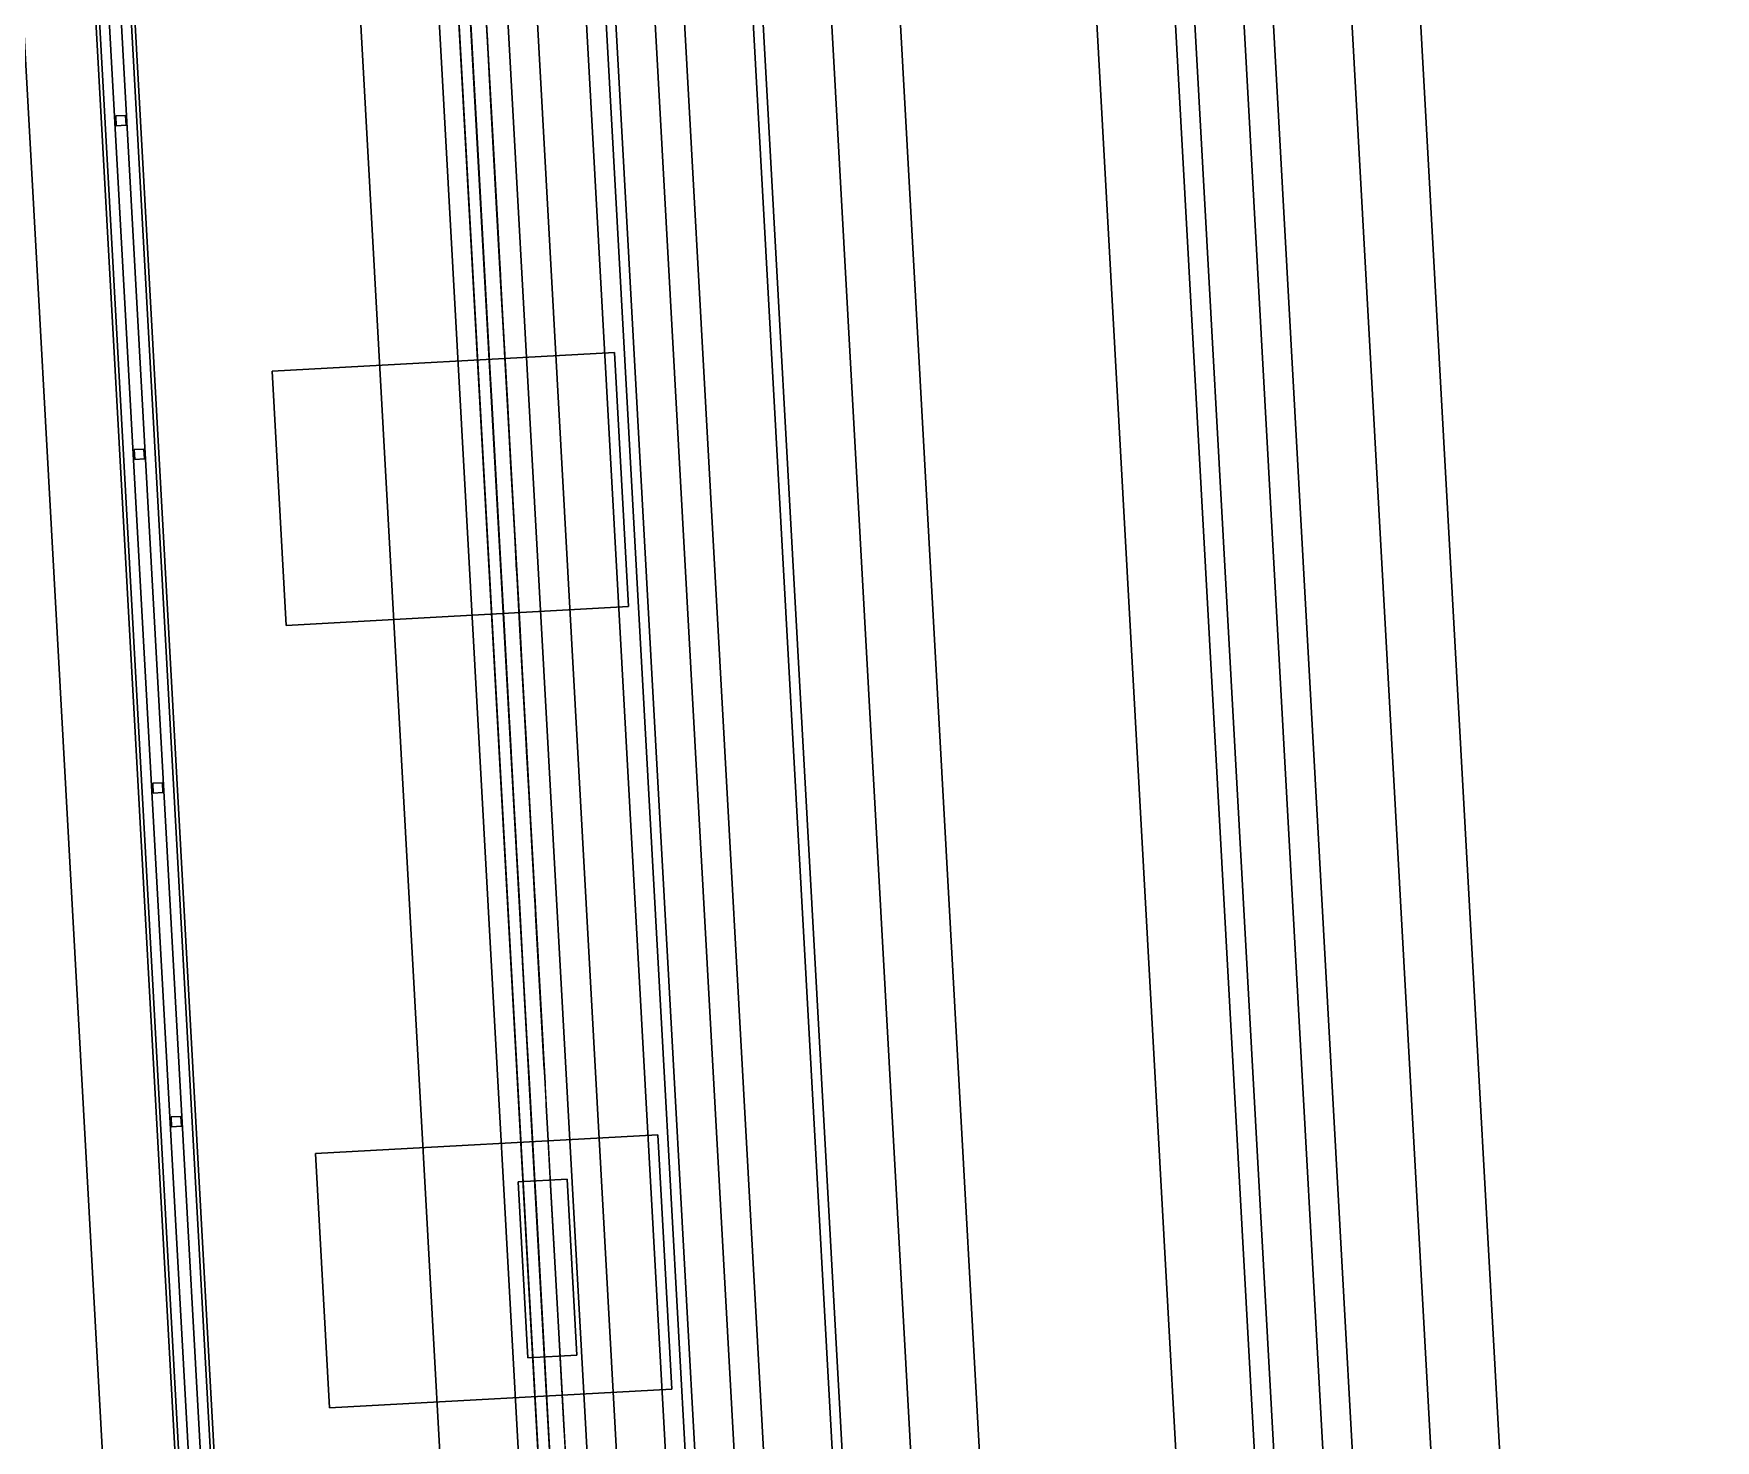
# Model space of a CAD drawing. Header units: millimetres. Extents: x -2005 to 6910, y -1718 to 7197.
# Drawn here: x 5193 to 6910, y 2744 to 4181 of the extents above; entities that cross this region are included whole.
import ezdxf

# ---------------------------------------------------------------- set-up
doc = ezdxf.new("R2010")
doc.units = ezdxf.units.MM
for name, color, linetype in [('cornice_coping', 7, 'Continuous'), ('cornice_lower', 7, 'Continuous'), ('cornice_middle', 7, 'Continuous'), ('facade_pilasters', 7, 'Continuous'), ('lower_arch_E', 7, 'Continuous'), ('lower_arch_E_arch', 7, 'Continuous'), ('lower_arch_E_jamb', 7, 'Continuous'), ('main_arch_E', 7, 'Continuous'), ('main_arch_E_arch', 7, 'Continuous'), ('main_arch_E_jamb', 7, 'Continuous'), ('masonry_wall_returns', 7, 'Continuous'), ('roof_cable_tray', 7, 'Continuous'), ('roof_guard', 7, 'Continuous'), ('roof_guard_mesh', 7, 'Continuous'), ('roof_parapet', 7, 'Continuous'), ('tank_level_arch_E', 7, 'Continuous'), ('tank_level_arch_E_arch', 7, 'Continuous'), ('tank_level_arch_E_jamb', 7, 'Continuous'), ('tower_wall_E', 7, 'Continuous'), ('upper_arch_E', 7, 'Continuous'), ('upper_arch_E_arch', 7, 'Continuous'), ('upper_arch_E_jamb', 7, 'Continuous'), ('upper_corbels', 7, 'Continuous')]:
    doc.layers.add(name, color=color, linetype=linetype)

msp = doc.modelspace()

# ---------------------------------------------------------------- linework, layer by layer
at = {"layer": 'cornice_coping'}
for points in [[(6729.8, -1260.4, 600), (6262.8, 7186.7, 600), (6442.5, 7196.7, 600), (6909.6, -1250.4, 600)], [(6729.8, -1260.4, 710), (6909.6, -1250.4, 710), (6442.5, 7196.7, 710), (6262.8, 7186.7, 710)], [(6909.6, -1250.4, 600), (6442.5, 7196.7, 600), (6442.5, 7196.7, 710), (6909.6, -1250.4, 710)], [(6262.8, 7186.7, 600), (6729.8, -1260.4, 600), (6729.8, -1260.4, 710), (6262.8, 7186.7, 710)], [(6097.6, -694.4, 5500), (5696.8, 6554.5, 5500), (5876.6, 6564.4, 5500), (6277.4, -684.5, 5500)], [(6097.6, -694.4, 5610), (6277.4, -684.5, 5610), (5876.6, 6564.4, 5610), (5696.8, 6554.5, 5610)], [(6277.4, -684.5, 5500), (5876.6, 6564.4, 5500), (5876.6, 6564.4, 5610), (6277.4, -684.5, 5610)], [(5696.8, 6554.5, 5500), (6097.6, -694.4, 5500), (6097.6, -694.4, 5610), (5696.8, 6554.5, 5610)], [(5939.6, -552.9, 10500), (5555.3, 6396.5, 10500), (5735.1, 6406.4, 10500), (6119.3, -543, 10500)], [(5939.6, -552.9, 10610), (6119.3, -543, 10610), (5735.1, 6406.4, 10610), (5555.3, 6396.5, 10610)], [(5939.6, -552.9, 16500), (5555.3, 6396.5, 16500), (5735.1, 6406.4, 16500), (6119.3, -543, 16500)], [(5939.6, -552.9, 16610), (6119.3, -543, 16610), (5735.1, 6406.4, 16610), (5555.3, 6396.5, 16610)], [(5939.6, -552.9, 20100), (5555.3, 6396.5, 20100), (5735.1, 6406.4, 20100), (6119.3, -543, 20100)], [(5939.6, -552.9, 20210), (6119.3, -543, 20210), (5735.1, 6406.4, 20210), (5555.3, 6396.5, 20210)], [(5939.6, -552.9, 24800), (5555.3, 6396.5, 24800), (5735.1, 6406.4, 24800), (6119.3, -543, 24800)], [(5939.6, -552.9, 24910), (6119.3, -543, 24910), (5735.1, 6406.4, 24910), (5555.3, 6396.5, 24910)], [(6119.3, -543, 10500), (5735.1, 6406.4, 10500), (5735.1, 6406.4, 10610), (6119.3, -543, 10610)], [(6119.3, -543, 16500), (5735.1, 6406.4, 16500), (5735.1, 6406.4, 16610), (6119.3, -543, 16610)], [(6119.3, -543, 20100), (5735.1, 6406.4, 20100), (5735.1, 6406.4, 20210), (6119.3, -543, 20210)], [(6119.3, -543, 24800), (5735.1, 6406.4, 24800), (5735.1, 6406.4, 24910), (6119.3, -543, 24910)], [(5555.3, 6396.5, 10500), (5939.6, -552.9, 10500), (5939.6, -552.9, 10610), (5555.3, 6396.5, 10610)], [(5555.3, 6396.5, 16500), (5939.6, -552.9, 16500), (5939.6, -552.9, 16610), (5555.3, 6396.5, 16610)], [(5555.3, 6396.5, 20100), (5939.6, -552.9, 20100), (5939.6, -552.9, 20210), (5555.3, 6396.5, 20210)], [(5555.3, 6396.5, 24800), (5939.6, -552.9, 24800), (5939.6, -552.9, 24910), (5555.3, 6396.5, 24910)]]:
    msp.add_3dface(points, dxfattribs=at)
at = {"layer": 'cornice_lower'}
for points in [[(6571.8, -1118.9, 300), (6121.3, 7028.7, 300), (6301, 7038.6, 300), (6751.5, -1109, 300)], [(6571.8, -1118.9, 440), (6751.5, -1109, 440), (6301, 7038.6, 440), (6121.3, 7028.7, 440)], [(6751.5, -1109, 300), (6301, 7038.6, 300), (6301, 7038.6, 440), (6751.5, -1109, 440)], [(6121.3, 7028.7, 300), (6571.8, -1118.9, 300), (6571.8, -1118.9, 440), (6121.3, 7028.7, 440)], [(5939.6, -552.9, 5200), (5555.3, 6396.5, 5200), (5735.1, 6406.4, 5200), (6119.3, -543, 5200)], [(5939.6, -552.9, 5340), (6119.3, -543, 5340), (5735.1, 6406.4, 5340), (5555.3, 6396.5, 5340)], [(6119.3, -543, 5200), (5735.1, 6406.4, 5200), (5735.1, 6406.4, 5340), (6119.3, -543, 5340)], [(5555.3, 6396.5, 5200), (5939.6, -552.9, 5200), (5939.6, -552.9, 5340), (5555.3, 6396.5, 5340)], [(5781.5, -411.4, 10200), (5413.9, 6238.4, 10200), (5593.6, 6248.3, 10200), (5961.3, -401.5, 10200)], [(5781.5, -411.4, 10340), (5961.3, -401.5, 10340), (5593.6, 6248.3, 10340), (5413.9, 6238.4, 10340)], [(5781.5, -411.4, 16200), (5413.9, 6238.4, 16200), (5593.6, 6248.3, 16200), (5961.3, -401.5, 16200)], [(5781.5, -411.4, 16340), (5961.3, -401.5, 16340), (5593.6, 6248.3, 16340), (5413.9, 6238.4, 16340)], [(5781.5, -411.4, 19800), (5413.9, 6238.4, 19800), (5593.6, 6248.3, 19800), (5961.3, -401.5, 19800)], [(5781.5, -411.4, 19940), (5961.3, -401.5, 19940), (5593.6, 6248.3, 19940), (5413.9, 6238.4, 19940)], [(5781.5, -411.4, 24500), (5413.9, 6238.4, 24500), (5593.6, 6248.3, 24500), (5961.3, -401.5, 24500)], [(5781.5, -411.4, 24640), (5961.3, -401.5, 24640), (5593.6, 6248.3, 24640), (5413.9, 6238.4, 24640)], [(5961.3, -401.5, 10200), (5593.6, 6248.3, 10200), (5593.6, 6248.3, 10340), (5961.3, -401.5, 10340)], [(5961.3, -401.5, 16200), (5593.6, 6248.3, 16200), (5593.6, 6248.3, 16340), (5961.3, -401.5, 16340)], [(5961.3, -401.5, 19800), (5593.6, 6248.3, 19800), (5593.6, 6248.3, 19940), (5961.3, -401.5, 19940)], [(5961.3, -401.5, 24500), (5593.6, 6248.3, 24500), (5593.6, 6248.3, 24640), (5961.3, -401.5, 24640)], [(5413.9, 6238.4, 10200), (5781.5, -411.4, 10200), (5781.5, -411.4, 10340), (5413.9, 6238.4, 10340)], [(5413.9, 6238.4, 16200), (5781.5, -411.4, 16200), (5781.5, -411.4, 16340), (5413.9, 6238.4, 16340)], [(5413.9, 6238.4, 19800), (5781.5, -411.4, 19800), (5781.5, -411.4, 19940), (5413.9, 6238.4, 19940)], [(5413.9, 6238.4, 24500), (5781.5, -411.4, 24500), (5781.5, -411.4, 24640), (5413.9, 6238.4, 24640)]]:
    msp.add_3dface(points, dxfattribs=at)
at = {"layer": 'cornice_middle'}
for points in [[(6656.1, -1194.4, 440), (6196.8, 7113, 440), (6376.5, 7122.9, 440), (6835.8, -1184.4, 440)], [(6656.1, -1194.4, 600), (6835.8, -1184.4, 600), (6376.5, 7122.9, 600), (6196.8, 7113, 600)], [(6196.8, 7113, 440), (6656.1, -1194.4, 440), (6656.1, -1194.4, 600), (6196.8, 7113, 600)], [(6835.8, -1184.4, 440), (6376.5, 7122.9, 440), (6376.5, 7122.9, 600), (6835.8, -1184.4, 600)], [(6023.9, -628.4, 5340), (5630.8, 6480.7, 5340), (5810.5, 6490.7, 5340), (6203.6, -618.5, 5340)], [(6023.9, -628.4, 5500), (6203.6, -618.5, 5500), (5810.5, 6490.7, 5500), (5630.8, 6480.7, 5500)], [(6203.6, -618.5, 5340), (5810.5, 6490.7, 5340), (5810.5, 6490.7, 5500), (6203.6, -618.5, 5500)], [(5630.8, 6480.7, 5340), (6023.9, -628.4, 5340), (6023.9, -628.4, 5500), (5630.8, 6480.7, 5500)], [(5865.8, -486.9, 10340), (5489.3, 6322.7, 10340), (5669, 6332.6, 10340), (6045.6, -477, 10340)], [(5865.8, -486.9, 10500), (6045.6, -477, 10500), (5669, 6332.6, 10500), (5489.3, 6322.7, 10500)], [(5865.8, -486.9, 16340), (5489.3, 6322.7, 16340), (5669, 6332.6, 16340), (6045.6, -477, 16340)], [(5865.8, -486.9, 16500), (6045.6, -477, 16500), (5669, 6332.6, 16500), (5489.3, 6322.7, 16500)], [(5865.8, -486.9, 19940), (5489.3, 6322.7, 19940), (5669, 6332.6, 19940), (6045.6, -477, 19940)], [(5865.8, -486.9, 20100), (6045.6, -477, 20100), (5669, 6332.6, 20100), (5489.3, 6322.7, 20100)], [(5865.8, -486.9, 24640), (5489.3, 6322.7, 24640), (5669, 6332.6, 24640), (6045.6, -477, 24640)], [(5865.8, -486.9, 24800), (6045.6, -477, 24800), (5669, 6332.6, 24800), (5489.3, 6322.7, 24800)], [(5489.3, 6322.7, 10340), (5865.8, -486.9, 10340), (5865.8, -486.9, 10500), (5489.3, 6322.7, 10500)], [(5489.3, 6322.7, 16340), (5865.8, -486.9, 16340), (5865.8, -486.9, 16500), (5489.3, 6322.7, 16500)], [(5489.3, 6322.7, 19940), (5865.8, -486.9, 19940), (5865.8, -486.9, 20100), (5489.3, 6322.7, 20100)], [(5489.3, 6322.7, 24640), (5865.8, -486.9, 24640), (5865.8, -486.9, 24800), (5489.3, 6322.7, 24800)], [(6045.6, -477, 10340), (5669, 6332.6, 10340), (5669, 6332.6, 10500), (6045.6, -477, 10500)], [(6045.6, -477, 16340), (5669, 6332.6, 16340), (5669, 6332.6, 16500), (6045.6, -477, 16500)], [(6045.6, -477, 19940), (5669, 6332.6, 19940), (5669, 6332.6, 20100), (6045.6, -477, 20100)], [(6045.6, -477, 24640), (5669, 6332.6, 24640), (5669, 6332.6, 24800), (6045.6, -477, 24800)]]:
    msp.add_3dface(points, dxfattribs=at)
at = {"layer": 'facade_pilasters'}
for points in [[(5697.5, 2828.9, 10400), (5687.6, 3008.6, 10400), (5737.5, 3011.3, 10400), (5747.4, 2831.6, 10400)], [(5697.5, 2828.9, 16100), (5747.4, 2831.6, 16100), (5737.5, 3011.3, 16100), (5687.6, 3008.6, 16100)], [(5737.5, 3011.3, 10400), (5687.6, 3008.6, 10400), (5687.6, 3008.6, 16100), (5737.5, 3011.3, 16100)], [(5687.6, 3008.6, 10400), (5697.5, 2828.9, 10400), (5697.5, 2828.9, 16100), (5687.6, 3008.6, 16100)], [(5747.4, 2831.6, 10400), (5737.5, 3011.3, 10400), (5737.5, 3011.3, 16100), (5747.4, 2831.6, 16100)], [(5697.5, 2828.9, 10400), (5747.4, 2831.6, 10400), (5747.4, 2831.6, 16100), (5697.5, 2828.9, 16100)]]:
    msp.add_3dface(points, dxfattribs=at)
at = {"layer": 'lower_arch_E'}
for points in [[(5680.8, 3438.9, 6200), (5633.3, 4297.6, 6200), (5633.3, 4297.6, 9370)], [(5680.8, 3438.9, 6200), (5633.3, 4297.6, 9370), (5633.8, 4289.3, 9453.9)], [(5680.8, 3438.9, 6200), (5633.8, 4289.3, 9453.9), (5635.1, 4264.9, 9534.6)], [(5680.8, 3438.9, 6200), (5635.1, 4264.9, 9534.6), (5637.3, 4225.2, 9608.9)], [(5680.8, 3438.9, 6200), (5637.3, 4225.2, 9608.9), (5640.3, 4171.8, 9674.1)], [(5680.8, 3438.9, 6200), (5640.3, 4171.8, 9674.1), (5643.9, 4106.7, 9727.5)], [(5680.8, 3438.9, 6200), (5643.9, 4106.7, 9727.5), (5648, 4032.5, 9767.3)], [(5680.8, 3438.9, 6200), (5648, 4032.5, 9767.3), (5652.4, 3952, 9791.7)], [(5680.8, 3438.9, 6200), (5652.4, 3952, 9791.7), (5657.1, 3868.2, 9800)], [(5680.8, 3438.9, 6200), (5657.1, 3868.2, 9800), (5661.7, 3784.5, 9791.7)], [(5680.8, 3438.9, 6200), (5661.7, 3784.5, 9791.7), (5666.2, 3703.9, 9767.3)], [(5680.8, 3438.9, 6200), (5666.2, 3703.9, 9767.3), (5670.3, 3629.7, 9727.5)], [(5680.8, 3438.9, 6200), (5670.3, 3629.7, 9727.5), (5673.9, 3564.6, 9674.1)], [(5680.8, 3438.9, 6200), (5673.9, 3564.6, 9674.1), (5676.8, 3511.2, 9608.9)], [(5680.8, 3438.9, 6200), (5676.8, 3511.2, 9608.9), (5679, 3471.5, 9534.6)], [(5680.8, 3438.9, 6200), (5679, 3471.5, 9534.6), (5680.4, 3447.1, 9453.9)], [(5680.8, 3438.9, 6200), (5680.4, 3447.1, 9453.9), (5680.8, 3438.9, 9370)]]:
    msp.add_3dface(points, dxfattribs=at)
at = {"layer": 'lower_arch_E_arch'}
for points in [[(5653.3, 4226.1, 9608.9), (5649, 4305, 9661.7), (5652.6, 4239.8, 9741.2), (5656.3, 4172.7, 9674.1)], [(5656.3, 4172.7, 9674.1), (5652.6, 4239.8, 9741.2), (5656.9, 4160.3, 9806.5), (5659.9, 4107.6, 9727.5)], [(5659.9, 4107.6, 9727.5), (5656.9, 4160.3, 9806.5), (5662, 4069.7, 9855), (5664, 4033.4, 9767.3)], [(5664, 4033.4, 9767.3), (5662, 4069.7, 9855), (5667.4, 3971.4, 9884.9), (5668.4, 3952.9, 9791.7)], [(5668.4, 3952.9, 9791.7), (5667.4, 3971.4, 9884.9), (5673, 3869.1, 9895), (5673, 3869.1, 9800)], [(5673, 3869.1, 9800), (5673, 3869.1, 9895), (5678.7, 3766.8, 9884.9), (5677.7, 3785.3, 9791.7)], [(5677.7, 3785.3, 9791.7), (5678.7, 3766.8, 9884.9), (5684.1, 3668.5, 9855), (5682.1, 3704.8, 9767.3)], [(5682.1, 3704.8, 9767.3), (5684.1, 3668.5, 9855), (5689.2, 3577.9, 9806.5), (5686.2, 3630.6, 9727.5)], [(5686.2, 3630.6, 9727.5), (5689.2, 3577.9, 9806.5), (5693.5, 3498.4, 9741.2), (5689.8, 3565.5, 9674.1)], [(5689.8, 3565.5, 9674.1), (5693.5, 3498.4, 9741.2), (5697.1, 3433.2, 9661.7), (5692.8, 3512.1, 9608.9)], [(5692.8, 3512.1, 9608.9), (5697.1, 3433.2, 9661.7), (5699.8, 3384.8, 9570.9), (5695, 3472.4, 9534.6)], [(5695, 3472.4, 9534.6), (5699.8, 3384.8, 9570.9), (5701.5, 3355, 9472.4), (5696.3, 3448, 9453.9)], [(5696.3, 3448, 9453.9), (5701.5, 3355, 9472.4), (5702, 3344.9, 9370), (5696.8, 3439.8, 9370)]]:
    msp.add_3dface(points, dxfattribs=at)
at = {"layer": 'lower_arch_E_jamb'}
msp.add_3dface([(5702, 3344.9, 6200), (5696.8, 3439.8, 6200), (5696.8, 3439.8, 9370), (5702, 3344.9, 9370)], dxfattribs=at)
at = {"layer": 'main_arch_E'}
for points in [[(5686.1, 3344, 11100), (5628.1, 4392.4, 11100), (5628.1, 4392.4, 15275)], [(5686.1, 3344, 11100), (5628.1, 4392.4, 15275), (5628.6, 4382.3, 15377.4)], [(5686.1, 3344, 11100), (5628.6, 4382.3, 15377.4), (5630.3, 4352.5, 15475.9)], [(5686.1, 3344, 11100), (5630.3, 4352.5, 15475.9), (5633, 4304.1, 15566.7)], [(5686.1, 3344, 11100), (5633, 4304.1, 15566.7), (5636.6, 4238.9, 15646.2)], [(5686.1, 3344, 11100), (5636.6, 4238.9, 15646.2), (5641, 4159.4, 15711.5)], [(5686.1, 3344, 11100), (5641, 4159.4, 15711.5), (5646, 4068.8, 15760)], [(5686.1, 3344, 11100), (5646, 4068.8, 15760), (5651.4, 3970.5, 15789.9)], [(5686.1, 3344, 11100), (5651.4, 3970.5, 15789.9), (5657.1, 3868.2, 15800)], [(5686.1, 3344, 11100), (5657.1, 3868.2, 15800), (5662.7, 3765.9, 15789.9)], [(5686.1, 3344, 11100), (5662.7, 3765.9, 15789.9), (5668.2, 3667.6, 15760)], [(5686.1, 3344, 11100), (5668.2, 3667.6, 15760), (5673.2, 3577, 15711.5)], [(5686.1, 3344, 11100), (5673.2, 3577, 15711.5), (5677.6, 3497.5, 15646.2)], [(5686.1, 3344, 11100), (5677.6, 3497.5, 15646.2), (5681.2, 3432.4, 15566.7)], [(5686.1, 3344, 11100), (5681.2, 3432.4, 15566.7), (5683.9, 3383.9, 15475.9)], [(5686.1, 3344, 11100), (5683.9, 3383.9, 15475.9), (5685.5, 3354.1, 15377.4)], [(5686.1, 3344, 11100), (5685.5, 3354.1, 15377.4), (5686.1, 3344, 15275)]]:
    msp.add_3dface(points, dxfattribs=at)
at = {"layer": 'main_arch_E_arch'}
for points in [[(5652.6, 4239.8, 15646.2), (5648.8, 4306.8, 15713.4), (5654, 4213, 15790.5), (5656.9, 4160.3, 15711.5)], [(5656.9, 4160.3, 15711.5), (5654, 4213, 15790.5), (5660, 4106, 15847.8), (5662, 4069.7, 15760)], [(5662, 4069.7, 15760), (5660, 4106, 15847.8), (5666.4, 3989.9, 15883.1), (5667.4, 3971.4, 15789.9)], [(5667.4, 3971.4, 15789.9), (5666.4, 3989.9, 15883.1), (5673, 3869.1, 15895), (5673, 3869.1, 15800)], [(5673, 3869.1, 15800), (5673, 3869.1, 15895), (5679.7, 3748.3, 15883.1), (5678.7, 3766.8, 15789.9)], [(5678.7, 3766.8, 15789.9), (5679.7, 3748.3, 15883.1), (5686.1, 3632.2, 15847.8), (5684.1, 3668.5, 15760)], [(5684.1, 3668.5, 15760), (5686.1, 3632.2, 15847.8), (5692.1, 3525.2, 15790.5), (5689.2, 3577.9, 15711.5)], [(5689.2, 3577.9, 15711.5), (5692.1, 3525.2, 15790.5), (5697.3, 3431.4, 15713.4), (5693.5, 3498.4, 15646.2)], [(5693.5, 3498.4, 15646.2), (5697.3, 3431.4, 15713.4), (5701.5, 3354.4, 15619.5), (5697.1, 3433.2, 15566.7)], [(5697.1, 3433.2, 15566.7), (5701.5, 3354.4, 15619.5), (5704.7, 3297.2, 15512.3), (5699.8, 3384.8, 15475.9)], [(5699.8, 3384.8, 15475.9), (5704.7, 3297.2, 15512.3), (5706.6, 3261.9, 15396), (5701.5, 3355, 15377.4)], [(5701.5, 3355, 15377.4), (5706.6, 3261.9, 15396), (5707.3, 3250, 15275), (5702, 3344.9, 15275)]]:
    msp.add_3dface(points, dxfattribs=at)
at = {"layer": 'main_arch_E_jamb'}
msp.add_3dface([(5707.3, 3250, 11100), (5702, 3344.9, 11100), (5702, 3344.9, 15275), (5707.3, 3250, 15275)], dxfattribs=at)
at = {"layer": 'masonry_wall_returns'}
for points in [[(6667.2, -1033.5, 1443.8), (6225.6, 6954.3, 1443.8), (5942.6, 6638.2, 1443.8), (6351.1, -750.5, 1443.8)], [(6351.1, -750.5, 2887.5), (5942.6, 6638.2, 2887.5), (5801.1, 6480.1, 2887.5), (6193.1, -609, 2887.5)], [(6193.1, -609, 4331.2), (5801.1, 6480.1, 4331.2), (5659.6, 6322.1, 4331.2), (6035, -467.5, 4331.2)], [(6035, -467.5, 5775), (5659.6, 6322.1, 5775), (5518.1, 6164, 5775), (5877, -326, 5775)]]:
    msp.add_3dface(points, dxfattribs=at)
at = {"layer": 'roof_cable_tray'}
for points in [[(5245, 163.8, 25137.5), (5404.7, 172.6, 25137.5), (5103.7, 5616.3, 25137.5), (4944, 5607.5, 25137.5)], [(5404.7, 172.6, 25062.5), (5245, 163.8, 25062.5), (4944, 5607.5, 25062.5), (5103.7, 5616.3, 25062.5)], [(5404.7, 172.6, 25137.5), (5404.7, 172.6, 25062.5), (5103.7, 5616.3, 25062.5), (5103.7, 5616.3, 25137.5)], [(5245, 163.8, 25062.5), (5245, 163.8, 25137.5), (4944, 5607.5, 25137.5), (4944, 5607.5, 25062.5)]]:
    msp.add_3dface(points, dxfattribs=at)
at = {"layer": 'roof_guard'}
for points in [[(5492, 3.2, 25088.2), (5488.2, 3, 25100), (5168, 5794.1, 25100), (5171.8, 5794.4, 25088.2)], [(5488.2, 3, 25100), (5492, 3.2, 25111.8), (5171.8, 5794.4, 25111.8), (5168, 5794.1, 25100)], [(5492, 3.2, 26038.2), (5488.2, 3, 26050), (5168, 5794.1, 26050), (5171.8, 5794.4, 26038.2)], [(5488.2, 3, 26050), (5492, 3.2, 26061.8), (5171.8, 5794.4, 26061.8), (5168, 5794.1, 26050)], [(5502, 3.8, 25081), (5492, 3.2, 25088.2), (5171.8, 5794.4, 25088.2), (5181.8, 5794.9, 25081)], [(5492, 3.2, 25111.8), (5502, 3.8, 25119), (5181.8, 5794.9, 25119), (5171.8, 5794.4, 25111.8)], [(5502, 3.8, 26031), (5492, 3.2, 26038.2), (5171.8, 5794.4, 26038.2), (5181.8, 5794.9, 26031)], [(5492, 3.2, 26061.8), (5502, 3.8, 26069), (5181.8, 5794.9, 26069), (5171.8, 5794.4, 26061.8)], [(5514.3, 4.4, 25081), (5502, 3.8, 25081), (5181.8, 5794.9, 25081), (5194.1, 5795.6, 25081)], [(5502, 3.8, 25119), (5514.3, 4.4, 25119), (5194.1, 5795.6, 25119), (5181.8, 5794.9, 25119)], [(5514.3, 4.4, 26031), (5502, 3.8, 26031), (5181.8, 5794.9, 26031), (5194.1, 5795.6, 26031)], [(5502, 3.8, 26069), (5514.3, 4.4, 26069), (5194.1, 5795.6, 26069), (5181.8, 5794.9, 26069)], [(5524.3, 5, 25088.2), (5514.3, 4.4, 25081), (5194.1, 5795.6, 25081), (5204.1, 5796.1, 25088.2)], [(5514.3, 4.4, 25119), (5524.3, 5, 25111.8), (5204.1, 5796.1, 25111.8), (5194.1, 5795.6, 25119)], [(5524.3, 5, 26038.2), (5514.3, 4.4, 26031), (5194.1, 5795.6, 26031), (5204.1, 5796.1, 26038.2)], [(5514.3, 4.4, 26069), (5524.3, 5, 26061.8), (5204.1, 5796.1, 26061.8), (5194.1, 5795.6, 26069)], [(5528.1, 5.2, 25100), (5524.3, 5, 25088.2), (5204.1, 5796.1, 25088.2), (5207.9, 5796.4, 25100)], [(5524.3, 5, 25111.8), (5528.1, 5.2, 25100), (5207.9, 5796.4, 25100), (5204.1, 5796.1, 25111.8)], [(5528.1, 5.2, 26050), (5524.3, 5, 26038.2), (5204.1, 5796.1, 26038.2), (5207.9, 5796.4, 26050)], [(5524.3, 5, 26061.8), (5528.1, 5.2, 26050), (5207.9, 5796.4, 26050), (5204.1, 5796.1, 26061.8)]]:
    msp.add_3dface(points, dxfattribs=at)
at = {"layer": 'roof_guard_mesh'}
for points in [[(5277.4, 4086.7, 25080), (5276.9, 4096.7, 25080), (5286.9, 4097.2, 25080), (5287.4, 4087.3, 25080)], [(5277.4, 4086.7, 26050), (5287.4, 4087.3, 26050), (5286.9, 4097.2, 26050), (5276.9, 4096.7, 26050)], [(5286.9, 4097.2, 25080), (5276.9, 4096.7, 25080), (5276.9, 4096.7, 26050), (5286.9, 4097.2, 26050)], [(5276.9, 4096.7, 25080), (5277.4, 4086.7, 25080), (5277.4, 4086.7, 26050), (5276.9, 4096.7, 26050)], [(5277.4, 4086.7, 25080), (5287.4, 4087.3, 25080), (5287.4, 4087.3, 26050), (5277.4, 4086.7, 26050)], [(5287.4, 4087.3, 25080), (5286.9, 4097.2, 25080), (5286.9, 4097.2, 26050), (5287.4, 4087.3, 26050)], [(5296.3, 3746, 25080), (5295.7, 3756, 25080), (5305.7, 3756.6, 25080), (5306.3, 3746.6, 25080)], [(5296.3, 3746, 26050), (5306.3, 3746.6, 26050), (5305.7, 3756.6, 26050), (5295.7, 3756, 26050)], [(5305.7, 3756.6, 25080), (5295.7, 3756, 25080), (5295.7, 3756, 26050), (5305.7, 3756.6, 26050)], [(5295.7, 3756, 25080), (5296.3, 3746, 25080), (5296.3, 3746, 26050), (5295.7, 3756, 26050)], [(5296.3, 3746, 25080), (5306.3, 3746.6, 25080), (5306.3, 3746.6, 26050), (5296.3, 3746, 26050)], [(5306.3, 3746.6, 25080), (5305.7, 3756.6, 25080), (5305.7, 3756.6, 26050), (5306.3, 3746.6, 26050)], [(5315.1, 3405.4, 25080), (5314.6, 3415.4, 25080), (5324.5, 3415.9, 25080), (5325.1, 3405.9, 25080)], [(5315.1, 3405.4, 26050), (5325.1, 3405.9, 26050), (5324.5, 3415.9, 26050), (5314.6, 3415.4, 26050)], [(5324.5, 3415.9, 25080), (5314.6, 3415.4, 25080), (5314.6, 3415.4, 26050), (5324.5, 3415.9, 26050)], [(5325.1, 3405.9, 25080), (5324.5, 3415.9, 25080), (5324.5, 3415.9, 26050), (5325.1, 3405.9, 26050)], [(5314.6, 3415.4, 25080), (5315.1, 3405.4, 25080), (5315.1, 3405.4, 26050), (5314.6, 3415.4, 26050)], [(5315.1, 3405.4, 25080), (5325.1, 3405.9, 25080), (5325.1, 3405.9, 26050), (5315.1, 3405.4, 26050)], [(5333.9, 3064.7, 25080), (5333.4, 3074.7, 25080), (5343.4, 3075.3, 25080), (5343.9, 3065.3, 25080)], [(5333.9, 3064.7, 26050), (5343.9, 3065.3, 26050), (5343.4, 3075.3, 26050), (5333.4, 3074.7, 26050)], [(5343.4, 3075.3, 25080), (5333.4, 3074.7, 25080), (5333.4, 3074.7, 26050), (5343.4, 3075.3, 26050)], [(5333.4, 3074.7, 25080), (5333.9, 3064.7, 25080), (5333.9, 3064.7, 26050), (5333.4, 3074.7, 26050)], [(5343.9, 3065.3, 25080), (5343.4, 3075.3, 25080), (5343.4, 3075.3, 26050), (5343.9, 3065.3, 26050)], [(5333.9, 3064.7, 25080), (5343.9, 3065.3, 25080), (5343.9, 3065.3, 26050), (5333.9, 3064.7, 26050)]]:
    msp.add_3dface(points, dxfattribs=at)
at = {"layer": 'roof_parapet'}
for points in [[(5192.1, 287.1, 25000), (4905, 5479.1, 25000), (5554, 5515, 25000), (5841.1, 323, 25000)], [(5192.1, 287.1, 25550), (5841.1, 323, 25550), (5554, 5515, 25550), (4905, 5479.1, 25550)], [(5841.1, 323, 25000), (5554, 5515, 25000), (5554, 5515, 25550), (5841.1, 323, 25550)]]:
    msp.add_3dface(points, dxfattribs=at)
at = {"layer": 'tank_level_arch_E'}
for points in [[(5693.5, 3209.2, 21300), (5659.3, 3828.3, 21300), (5659.3, 3828.3, 23790)], [(5693.5, 3209.2, 21300), (5659.3, 3828.3, 23790), (5659.6, 3822.3, 23850.5)], [(5693.5, 3209.2, 21300), (5659.6, 3822.3, 23850.5), (5660.6, 3804.7, 23908.6)], [(5693.5, 3209.2, 21300), (5660.6, 3804.7, 23908.6), (5662.2, 3776.1, 23962.2)], [(5693.5, 3209.2, 21300), (5662.2, 3776.1, 23962.2), (5664.3, 3737.6, 24009.2)], [(5693.5, 3209.2, 21300), (5664.3, 3737.6, 24009.2), (5666.9, 3690.7, 24047.8)], [(5693.5, 3209.2, 21300), (5666.9, 3690.7, 24047.8), (5669.8, 3637.2, 24076.4)], [(5693.5, 3209.2, 21300), (5669.8, 3637.2, 24076.4), (5673.1, 3579.1, 24094)], [(5693.5, 3209.2, 21300), (5673.1, 3579.1, 24094), (5676.4, 3518.7, 24100)], [(5693.5, 3209.2, 21300), (5676.4, 3518.7, 24100), (5679.7, 3458.4, 24094)], [(5693.5, 3209.2, 21300), (5679.7, 3458.4, 24094), (5682.9, 3400.3, 24076.4)], [(5693.5, 3209.2, 21300), (5682.9, 3400.3, 24076.4), (5685.9, 3346.8, 24047.8)], [(5693.5, 3209.2, 21300), (5685.9, 3346.8, 24047.8), (5688.5, 3299.9, 24009.2)], [(5693.5, 3209.2, 21300), (5688.5, 3299.9, 24009.2), (5690.6, 3261.4, 23962.2)], [(5693.5, 3209.2, 21300), (5690.6, 3261.4, 23962.2), (5692.2, 3232.8, 23908.6)], [(5693.5, 3209.2, 21300), (5692.2, 3232.8, 23908.6), (5693.2, 3215.2, 23850.5)], [(5693.5, 3209.2, 21300), (5693.2, 3215.2, 23850.5), (5693.5, 3209.2, 23790)]]:
    msp.add_3dface(points, dxfattribs=at)
at = {"layer": 'tank_level_arch_E_arch'}
for points in [[(5675.3, 3829.2, 23790), (5670, 3924, 23790), (5670.4, 3916.2, 23869), (5675.6, 3823.2, 23850.5)], [(5675.6, 3823.2, 23850.5), (5670.4, 3916.2, 23869), (5671.7, 3893.2, 23945), (5676.6, 3805.6, 23908.6)], [(5676.6, 3805.6, 23908.6), (5671.7, 3893.2, 23945), (5673.8, 3855.9, 24015), (5678.1, 3777, 23962.2)], [(5678.1, 3777, 23962.2), (5673.8, 3855.9, 24015), (5676.6, 3805.6, 24076.4), (5680.3, 3738.5, 24009.2)], [(5680.3, 3738.5, 24009.2), (5676.6, 3805.6, 24076.4), (5679.9, 3744.3, 24126.7), (5682.9, 3691.6, 24047.8)], [(5682.9, 3691.6, 24047.8), (5679.9, 3744.3, 24126.7), (5683.8, 3674.4, 24164.2), (5685.8, 3638.1, 24076.4)], [(5685.8, 3638.1, 24076.4), (5683.8, 3674.4, 24164.2), (5688, 3598.5, 24187.2), (5689, 3580, 24094)], [(5689, 3580, 24094), (5688, 3598.5, 24187.2), (5692.4, 3519.6, 24195), (5692.4, 3519.6, 24100)], [(5692.4, 3519.6, 24100), (5692.4, 3519.6, 24195), (5696.7, 3440.7, 24187.2), (5695.7, 3459.2, 24094)], [(5695.7, 3459.2, 24094), (5696.7, 3440.7, 24187.2), (5700.9, 3364.9, 24164.2), (5698.9, 3401.2, 24076.4)], [(5698.9, 3401.2, 24076.4), (5700.9, 3364.9, 24164.2), (5704.8, 3295, 24126.7), (5701.9, 3347.7, 24047.8)], [(5701.9, 3347.7, 24047.8), (5704.8, 3295, 24126.7), (5708.2, 3233.7, 24076.4), (5704.5, 3300.8, 24009.2)], [(5704.5, 3300.8, 24009.2), (5708.2, 3233.7, 24076.4), (5711, 3183.4, 24015), (5706.6, 3262.3, 23962.2)], [(5706.6, 3262.3, 23962.2), (5711, 3183.4, 24015), (5713, 3146, 23945), (5708.2, 3233.7, 23908.6)], [(5708.2, 3233.7, 23908.6), (5713, 3146, 23945), (5714.3, 3123, 23869), (5709.2, 3216, 23850.5)], [(5709.2, 3216, 23850.5), (5714.3, 3123, 23869), (5714.7, 3115.2, 23790), (5709.5, 3210.1, 23790)]]:
    msp.add_3dface(points, dxfattribs=at)
at = {"layer": 'tank_level_arch_E_jamb'}
for points in [[(5675.3, 3829.2, 21300), (5670, 3924, 21300), (5670, 3924, 23790), (5675.3, 3829.2, 23790)], [(5714.7, 3115.2, 21300), (5709.5, 3210.1, 21300), (5709.5, 3210.1, 23790), (5714.7, 3115.2, 23790)]]:
    msp.add_3dface(points, dxfattribs=at)
at = {"layer": 'tower_wall_E'}
for points in [[(6667.2, -1033.5), (6225.6, 6954.3), (6225.6, 6954.3, 1443.8), (6667.2, -1033.5, 1443.8)], [(6351.1, -750.5, 1443.8), (5942.6, 6638.2, 1443.8), (5942.6, 6638.2, 2887.5), (6351.1, -750.5, 2887.5)], [(6193.1, -609, 2887.5), (5801.1, 6480.1, 2887.5), (5801.1, 6480.1, 4331.2), (6193.1, -609, 4331.2)], [(6035, -467.5, 4331.2), (5659.6, 6322.1, 4331.2), (5659.6, 6322.1, 5775), (6035, -467.5, 5775)], [(5877, -326, 5775), (5518.1, 6164, 5775), (5518.1, 6164, 25000), (5877, -326, 25000)]]:
    msp.add_3dface(points, dxfattribs=at)
at = {"layer": 'upper_arch_E'}
for points in [[(5648.2, 4028, 16900), (5610.7, 4706.9, 16900), (5610.7, 4706.9, 18860)], [(5648.2, 4028, 16900), (5610.7, 4706.9, 18860), (5611.1, 4700.4, 18926.3)], [(5648.2, 4028, 16900), (5611.1, 4700.4, 18926.3), (5612.1, 4681.1, 18990.1)], [(5648.2, 4028, 16900), (5612.1, 4681.1, 18990.1), (5613.9, 4649.7, 19048.9)], [(5648.2, 4028, 16900), (5613.9, 4649.7, 19048.9), (5616.2, 4607.5, 19100.4)], [(5648.2, 4028, 16900), (5616.2, 4607.5, 19100.4), (5619, 4556.1, 19142.7)], [(5648.2, 4028, 16900), (5619, 4556.1, 19142.7), (5622.3, 4497.4, 19174.1)], [(5648.2, 4028, 16900), (5622.3, 4497.4, 19174.1), (5625.8, 4433.7, 19193.5)], [(5648.2, 4028, 16900), (5625.8, 4433.7, 19193.5), (5629.5, 4367.4, 19200)], [(5648.2, 4028, 16900), (5629.5, 4367.4, 19200), (5633.1, 4301.2, 19193.5)], [(5648.2, 4028, 16900), (5633.1, 4301.2, 19193.5), (5636.7, 4237.5, 19174.1)], [(5648.2, 4028, 16900), (5636.7, 4237.5, 19174.1), (5639.9, 4178.8, 19142.7)], [(5648.2, 4028, 16900), (5639.9, 4178.8, 19142.7), (5642.7, 4127.4, 19100.4)], [(5648.2, 4028, 16900), (5642.7, 4127.4, 19100.4), (5645.1, 4085.2, 19048.9)], [(5648.2, 4028, 16900), (5645.1, 4085.2, 19048.9), (5646.8, 4053.8, 18990.1)], [(5648.2, 4028, 16900), (5646.8, 4053.8, 18990.1), (5647.9, 4034.5, 18926.3)], [(5648.2, 4028, 16900), (5647.9, 4034.5, 18926.3), (5648.2, 4028, 18860)], [(5728.3, 2580.2, 16900), (5690.8, 3259.1, 16900), (5690.8, 3259.1, 18860)], [(5728.3, 2580.2, 16900), (5690.8, 3259.1, 18860), (5691.1, 3252.6, 18926.3)], [(5728.3, 2580.2, 16900), (5691.1, 3252.6, 18926.3), (5692.2, 3233.3, 18990.1)], [(5728.3, 2580.2, 16900), (5692.2, 3233.3, 18990.1), (5693.9, 3201.9, 19048.9)], [(5728.3, 2580.2, 16900), (5693.9, 3201.9, 19048.9), (5696.2, 3159.7, 19100.4)], [(5728.3, 2580.2, 16900), (5696.2, 3159.7, 19100.4), (5699.1, 3108.3, 19142.7)], [(5728.3, 2580.2, 16900), (5699.1, 3108.3, 19142.7), (5702.3, 3049.6, 19174.1)], [(5728.3, 2580.2, 16900), (5702.3, 3049.6, 19174.1), (5705.9, 2985.9, 19193.5)], [(5728.3, 2580.2, 16900), (5705.9, 2985.9, 19193.5), (5709.5, 2919.7, 19200)], [(5728.3, 2580.2, 16900), (5709.5, 2919.7, 19200), (5713.2, 2853.4, 19193.5)], [(5728.3, 2580.2, 16900), (5713.2, 2853.4, 19193.5), (5716.7, 2789.7, 19174.1)], [(5728.3, 2580.2, 16900), (5716.7, 2789.7, 19174.1), (5719.9, 2731.1, 19142.7)]]:
    msp.add_3dface(points, dxfattribs=at)
at = {"layer": 'upper_arch_E_arch'}
for points in [[(5652.6, 4238.4, 19174.1), (5654.6, 4202.1, 19261.9), (5658.8, 4127, 19221.7), (5655.9, 4179.7, 19142.7)], [(5655.9, 4179.7, 19142.7), (5658.8, 4127, 19221.7), (5662.4, 4061.2, 19167.6), (5658.7, 4128.3, 19100.4)], [(5658.7, 4128.3, 19100.4), (5662.4, 4061.2, 19167.6), (5665.4, 4007.2, 19101.7), (5661.1, 4086.1, 19048.9)], [(5661.1, 4086.1, 19048.9), (5665.4, 4007.2, 19101.7), (5667.6, 3967.1, 19026.5), (5662.8, 4054.7, 18990.1)], [(5662.8, 4054.7, 18990.1), (5667.6, 3967.1, 19026.5), (5669, 3942.3, 18944.9), (5663.9, 4035.4, 18926.3)], [(5663.9, 4035.4, 18926.3), (5669, 3942.3, 18944.9), (5669.5, 3934, 18860), (5664.2, 4028.9, 18860)], [(5706.7, 3260, 18860), (5701.5, 3354.9, 18860), (5701.9, 3346.5, 18944.9), (5707.1, 3253.5, 18926.3)], [(5707.1, 3253.5, 18926.3), (5701.9, 3346.5, 18944.9), (5703.3, 3321.8, 19026.5), (5708.2, 3234.2, 18990.1)], [(5708.2, 3234.2, 18990.1), (5703.3, 3321.8, 19026.5), (5705.5, 3281.7, 19101.7), (5709.9, 3202.8, 19048.9)], [(5709.9, 3202.8, 19048.9), (5705.5, 3281.7, 19101.7), (5708.5, 3227.7, 19167.6), (5712.2, 3160.6, 19100.4)], [(5712.2, 3160.6, 19100.4), (5708.5, 3227.7, 19167.6), (5712.2, 3161.8, 19221.7), (5715.1, 3109.1, 19142.7)], [(5715.1, 3109.1, 19142.7), (5712.2, 3161.8, 19221.7), (5716.3, 3086.8, 19261.9), (5718.3, 3050.5, 19174.1)], [(5718.3, 3050.5, 19174.1), (5716.3, 3086.8, 19261.9), (5720.8, 3005.3, 19286.6), (5721.8, 2986.8, 19193.5)], [(5721.8, 2986.8, 19193.5), (5720.8, 3005.3, 19286.6), (5725.5, 2920.5, 19295), (5725.5, 2920.5, 19200)], [(5725.5, 2920.5, 19200), (5725.5, 2920.5, 19295), (5730.2, 2835.8, 19286.6), (5729.2, 2854.3, 19193.5)], [(5729.2, 2854.3, 19193.5), (5730.2, 2835.8, 19286.6), (5734.7, 2754.3, 19261.9), (5732.7, 2790.6, 19174.1)], [(5732.7, 2790.6, 19174.1), (5734.7, 2754.3, 19261.9), (5738.8, 2679.2, 19221.7), (5735.9, 2731.9, 19142.7)]]:
    msp.add_3dface(points, dxfattribs=at)
at = {"layer": 'upper_arch_E_jamb'}
for points in [[(5669.5, 3934, 16900), (5664.2, 4028.9, 16900), (5664.2, 4028.9, 18860), (5669.5, 3934, 18860)], [(5706.7, 3260, 16900), (5701.5, 3354.9, 16900), (5701.5, 3354.9, 18860), (5706.7, 3260, 18860)]]:
    msp.add_3dface(points, dxfattribs=at)
at = {"layer": 'upper_corbels'}
for points in [[(5450.9, 3576.4, 20000), (5436.5, 3836, 20000), (5786, 3855.3, 20000), (5800.3, 3595.7, 20000)], [(5450.9, 3576.4, 20450), (5800.3, 3595.7, 20450), (5786, 3855.3, 20450), (5436.5, 3836, 20450)], [(5786, 3855.3, 20000), (5436.5, 3836, 20000), (5436.5, 3836, 20450), (5786, 3855.3, 20450)], [(5800.3, 3595.7, 20000), (5786, 3855.3, 20000), (5786, 3855.3, 20450), (5800.3, 3595.7, 20450)], [(5436.5, 3836, 20000), (5450.9, 3576.4, 20000), (5450.9, 3576.4, 20450), (5436.5, 3836, 20450)], [(5450.9, 3576.4, 20000), (5800.3, 3595.7, 20000), (5800.3, 3595.7, 20450), (5450.9, 3576.4, 20450)], [(5495, 2777.6, 20000), (5480.7, 3037.2, 20000), (5830.1, 3056.5, 20000), (5844.5, 2796.9, 20000)], [(5495, 2777.6, 20450), (5844.5, 2796.9, 20450), (5830.1, 3056.5, 20450), (5480.7, 3037.2, 20450)], [(5830.1, 3056.5, 20000), (5480.7, 3037.2, 20000), (5480.7, 3037.2, 20450), (5830.1, 3056.5, 20450)], [(5844.5, 2796.9, 20000), (5830.1, 3056.5, 20000), (5830.1, 3056.5, 20450), (5844.5, 2796.9, 20450)], [(5480.7, 3037.2, 20000), (5495, 2777.6, 20000), (5495, 2777.6, 20450), (5480.7, 3037.2, 20450)], [(5495, 2777.6, 20000), (5844.5, 2796.9, 20000), (5844.5, 2796.9, 20450), (5495, 2777.6, 20450)]]:
    msp.add_3dface(points, dxfattribs=at)

doc.saveas('drawing.dxf')
